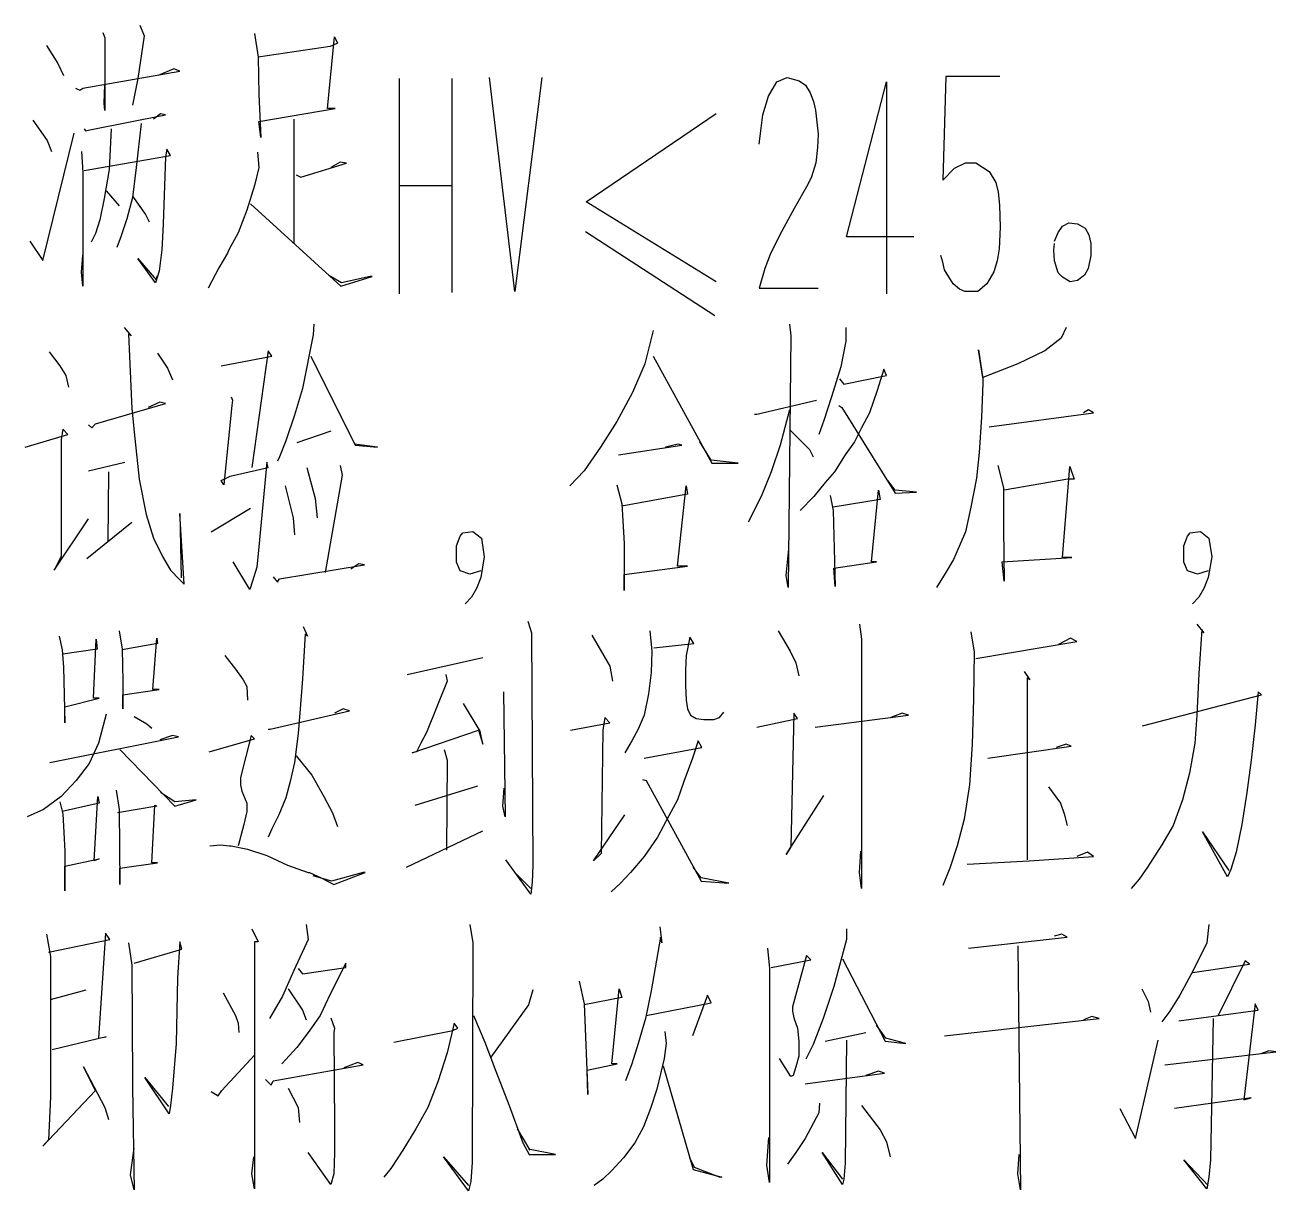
# Model space of a CAD drawing. Extents: x 0 to 2376, y 0 to 3364.
# Drawn here: x 1950.1 to 2041.8, y 2967 to 3052.5 of the extents above; entities that cross this region are included whole.
import ezdxf

# ---------------------------------------------------------------- set-up
doc = ezdxf.new("R2010")
doc.units = 0
doc.header["$MEASUREMENT"] = 0
doc.layers.add('6', color=7, linetype='Continuous')
doc.layers.add('8', color=7, linetype='Continuous')

# ---------------------------------------------------------------- blocks, each defined once
blk = doc.blocks.new('BLKENT139')
at = {"layer": '8', "color": 2, "linetype": 'Continuous'}
for p, q in [((1958.48, 3052.48), (1958.8, 3051.7)), ((1955.77, 3051.93), (1955.92, 3051.54)), ((1955.92, 3051.54), (1955.92, 3046.21)), ((1958.8, 3051.7), (1958.33, 3048.56)), ((1966.9, 3051.85), (1967.16, 3050.13)), ((1972.24, 3046.36), (1972.76, 3051.62)), ((1972.76, 3051.62), (1972.97, 3051.15)), ((1951.64, 3050.99), (1952.47, 3049.66)), ((1972.45, 3050.91), (1967.16, 3050.13)), ((1972.6, 3050.99), (1972.45, 3050.91)), ((1972.97, 3051.15), (1972.6, 3050.99)), ((1952.47, 3049.66), (1952.89, 3048.79)), ((1967.16, 3050.13), (1967.22, 3047.38)), ((1954.3, 3047.85), (1961.41, 3049.11)), ((1958.33, 3048.56), (1957.96, 3046.6)), ((1960.99, 3049.26), (1959.84, 3048.79)), ((1961.41, 3049.11), (1960.99, 3049.26)), ((1977.49, 3048.55), (1977.49, 3032.79)), ((1981.36, 3048.55), (1981.36, 3032.87)), ((1985.99, 3032.95), (1984.11, 3048.63)), ((1987.97, 3048.63), (1985.99, 3032.95)), ((2005.18, 3048.31), (2005.94, 3048.63)), ((2005.94, 3048.63), (2006.82, 3048.39)), ((2017.57, 3048.71), (2017.36, 3041.11)), ((2021.54, 3048.71), (2017.57, 3048.71)), ((1953.78, 3047.85), (1954.09, 3047.7)), ((1954.09, 3047.7), (1954.3, 3047.85)), ((1955.87, 3046.75), (1955.92, 3048.09)), ((2004.58, 3047.27), (2005.18, 3048.31)), ((2006.82, 3048.39), (2007.3, 3048.07)), ((2007.3, 3048.07), (2007.64, 3047.51)), ((2010.3, 3036.95), (2013.23, 3048.31)), ((2013.23, 3048.31), (2013.23, 3032.79)), ((1955.92, 3046.21), (1955.87, 3046.75)), ((1967.22, 3047.38), (1967.37, 3044.24)), ((2004.16, 3045.91), (2004.58, 3047.27)), ((2007.64, 3047.51), (2007.87, 3046.87)), ((2007.87, 3046.87), (2008.03, 3046.23)), ((1954.82, 3044.79), (1960.37, 3045.89)), ((1960, 3045.97), (1959.48, 3045.58)), ((1960.37, 3045.89), (1960, 3045.97)), ((1967.22, 3045.42), (1972.81, 3046.36)), ((1972.81, 3046.36), (1972.24, 3046.36)), ((1991.22, 3039.51), (2000.73, 3045.99)), ((2003.9, 3043.75), (2004.16, 3045.91)), ((2008.03, 3046.23), (2008.21, 3044.47)), ((1950.64, 3045.5), (1951.69, 3044.01)), ((1954.41, 3044.87), (1954.51, 3044.72)), ((1954.51, 3044.72), (1954.82, 3044.79)), ((1956.39, 3044.87), (1956.24, 3041.89)), ((1958.59, 3045.26), (1958.22, 3042.05)), ((1967.37, 3044.24), (1967.22, 3045.42)), ((1969.78, 3045.58), (1969.78, 3036.48)), ((1951.37, 3035.22), (1953.67, 3044.56)), ((1951.69, 3044.01), (1952, 3043.22)), ((2008.21, 3044.47), (2008.16, 3043.51)), ((1954.2, 3043.22), (1954.3, 3041.66)), ((1960.47, 3043.38), (1960.37, 3042.83)), ((1960.73, 3042.91), (1960.47, 3043.38)), ((1967.11, 3043.15), (1967.22, 3042.05)), ((2008.16, 3043.51), (2008.05, 3042.39)), ((1954.41, 3041.81), (1960.73, 3042.91)), ((1958.22, 3042.05), (1957.96, 3039.85)), ((1960.37, 3042.83), (1960.21, 3037.89)), ((1967.22, 3042.05), (1966.9, 3040.72)), ((1970.3, 3041.34), (1973.65, 3042.36)), ((1973.18, 3042.44), (1972.5, 3042.05)), ((1973.65, 3042.36), (1973.18, 3042.44)), ((2008.05, 3042.39), (2007.74, 3041.35)), ((2018.22, 3041.99), (2019.01, 3042.39)), ((2019.01, 3042.39), (2019.77, 3042.39)), ((2019.77, 3042.39), (2020.76, 3041.75)), ((1954.3, 3041.66), (1954.3, 3033.34)), ((1956.24, 3041.89), (1955.87, 3039.77)), ((1969.94, 3041.5), (1970.3, 3041.34)), ((2007.74, 3041.35), (2007.45, 3040.79)), ((2017.36, 3041.11), (2018.22, 3041.99)), ((2020.76, 3041.75), (2021.23, 3040.95)), ((1956.03, 3040.32), (1956.97, 3039.22)), ((1966.9, 3040.72), (1966.33, 3038.91)), ((1977.49, 3040.71), (1981.31, 3040.71)), ((2007.45, 3040.79), (2006.46, 3039.03)), ((2021.23, 3040.95), (2021.41, 3040.23)), ((2021.41, 3040.23), (2021.52, 3039.27)), ((1955.87, 3039.77), (1955.56, 3038.21)), ((1957.96, 3039.85), (1957.54, 3038.28)), ((1957.96, 3039.93), (1958.9, 3038.6)), ((1966.59, 3039.38), (1973.23, 3033.34)), ((2000.73, 3033.67), (1991.22, 3039.51)), ((2021.52, 3039.27), (2021.57, 3037.67)), ((1958.9, 3038.6), (1959.16, 3038.05)), ((1966.33, 3038.91), (1965.7, 3037.26)), ((2006.46, 3039.03), (2005.41, 3037.11)), ((1955.56, 3038.21), (1955.24, 3037.19)), ((1957.54, 3038.28), (1957.13, 3037.03)), ((1960.21, 3037.89), (1960.11, 3036.01)), ((2021.57, 3037.67), (2021.49, 3036.07)), ((2025.8, 3037.27), (2026.12, 3037.75)), ((2026.12, 3037.75), (2026.59, 3037.99)), ((2026.59, 3037.99), (2027.22, 3037.91)), ((2027.22, 3037.91), (2027.79, 3037.59)), ((2027.79, 3037.59), (2028.05, 3037.11)), ((1950.43, 3036.64), (1951.37, 3035.22)), ((1955.24, 3037.19), (1954.93, 3036.56)), ((1957.13, 3037.03), (1956.81, 3036.17)), ((1965.7, 3037.26), (1965.02, 3036.01)), ((1991.16, 3037.35), (2000.63, 3031.19)), ((2005.41, 3037.11), (2004.71, 3035.67)), ((2015.24, 3036.95), (2010.3, 3036.95)), ((2025.54, 3036.63), (2025.8, 3037.27)), ((2028.05, 3037.11), (2028.21, 3036.47)), ((1954.2, 3034.36), (1954.3, 3035.62)), ((1960.11, 3036.01), (1959.9, 3034.44)), ((1964.92, 3035.77), (1964.29, 3034.68)), ((1965.02, 3036.01), (1964.92, 3035.77)), ((2004.71, 3035.67), (2004.31, 3034.63)), ((2021.49, 3036.07), (2021.33, 3035.19)), ((2025.49, 3035.99), (2025.54, 3036.47)), ((2025.54, 3035.19), (2025.49, 3035.99)), ((2028.21, 3036.47), (2028.21, 3035.59)), ((1959.64, 3033.58), (1958.33, 3035.38)), ((1958.33, 3035.38), (1959.69, 3033.81)), ((2017.36, 3035.11), (2017.2, 3035.59)), ((2017.49, 3034.55), (2017.36, 3035.11)), ((2021.33, 3035.19), (2021.1, 3034.39)), ((2025.8, 3034.31), (2025.54, 3035.19)), ((2028.21, 3035.59), (2028, 3034.63)), ((1954.3, 3033.34), (1954.2, 3034.36)), ((1959.9, 3034.44), (1959.64, 3033.58)), ((1959.69, 3033.81), (1959.79, 3034.13)), ((1964.29, 3034.68), (1963.5, 3033.19)), ((1973.28, 3033.58), (1972.34, 3034.13)), ((1973.23, 3033.34), (1975.53, 3034.05)), ((1975.37, 3034.05), (1973.28, 3033.58)), ((1975.53, 3034.05), (1975.37, 3034.05)), ((2004.31, 3034.63), (2003.9, 3033.19)), ((2018.12, 3033.51), (2017.49, 3034.55)), ((2021.1, 3034.39), (2020.58, 3033.51)), ((2026.12, 3033.99), (2025.8, 3034.31)), ((2026.69, 3033.67), (2026.12, 3033.99)), ((2027.74, 3034.15), (2027.22, 3033.75)), ((2028, 3034.63), (2027.74, 3034.15)), ((2003.9, 3033.19), (2008.21, 3033.19)), ((2018.59, 3033.11), (2018.12, 3033.51)), ((2018.98, 3032.95), (2018.59, 3033.11)), ((2019.92, 3032.95), (2018.98, 3032.95)), ((2020.58, 3033.51), (2019.92, 3032.95)), ((2027.22, 3033.75), (2026.69, 3033.67)), ((1957.33, 3030.32), (1957.86, 3029.7)), ((1971.24, 3030.56), (1971.19, 3029.77)), ((2006.12, 3030.56), (2006.22, 3029.7)), ((2010.25, 3030.32), (2010.25, 3029.3)), ((2026.41, 3030.32), (2026.04, 3029.54)), ((1957.86, 3029.7), (1957.65, 3029.85)), ((1957.65, 3029.85), (1957.91, 3024.36)), ((1971.19, 3029.77), (1970.41, 3025.85)), ((1996.13, 3030.09), (1995.5, 3027.66)), ((2006.22, 3029.7), (2006.01, 3011.26)), ((2010.25, 3029.3), (2009.88, 3027.42)), ((2026.04, 3029.54), (2024.84, 3028.6)), ((1951.84, 3028.52), (1952.63, 3027.5)), ((1959.79, 3028.44), (1960.52, 3027.34)), ((1967.9, 3028.6), (1966.69, 3020.05)), ((1968.16, 3028.21), (1967.9, 3028.6)), ((2020.29, 3026.64), (2019.97, 3028.68)), ((2019.97, 3028.68), (2020.29, 3026.56)), ((2024.84, 3028.6), (2022.85, 3027.66)), ((1952.63, 3027.5), (1953.05, 3026.79)), ((1964.44, 3027.5), (1968.16, 3028.21)), ((1971.03, 3028.21), (1974.27, 3021.7)), ((1995.5, 3027.66), (1994.61, 3025.54)), ((1996.13, 3028.21), (2000.42, 3020.36)), ((2009.88, 3027.42), (2009.2, 3025.22)), ((2022.85, 3027.66), (2020.29, 3026.64)), ((1953.05, 3026.79), (1953.26, 3025.93)), ((1960.52, 3027.34), (1960.89, 3026.48)), ((2009.78, 3026.56), (2010.09, 3026.17)), ((2010.09, 3026.17), (2013.23, 3026.79)), ((2013.02, 3027.26), (2012.55, 3025.7)), ((2013.23, 3026.79), (2013.02, 3027.26)), ((2020.29, 3026.56), (2020.29, 3026.24)), ((1970.41, 3025.85), (1969.83, 3023.89)), ((1994.61, 3025.54), (1993.46, 3023.42)), ((2012.55, 3025.7), (2011.97, 3024.05)), ((2020.29, 3026.24), (2020.18, 3023.73)), ((1955.24, 3023.26), (1960.37, 3024.75)), ((1959.95, 3024.83), (1959.11, 3024.44)), ((1960.37, 3024.75), (1959.95, 3024.83)), ((1965.23, 3024.6), (1964.65, 3018.79)), ((1965.18, 3025.22), (1965.28, 3024.99)), ((1965.28, 3024.99), (1965.23, 3024.6)), ((2003.71, 3023.97), (2008.1, 3024.99)), ((2009.2, 3025.22), (2008.63, 3023.5)), ((2009.73, 3024.6), (2009.94, 3024.44)), ((1957.91, 3024.36), (1958.12, 3022.17)), ((1969.83, 3023.89), (1969.2, 3022.01)), ((2003.56, 3023.97), (2003.71, 3023.97)), ((2006.12, 3024.28), (2005.44, 3021.7)), ((2009.94, 3024.44), (2013.86, 3018.17)), ((2011.97, 3024.05), (2011.4, 3022.95)), ((2020.18, 3023.73), (2020.03, 3021.15)), ((2020.76, 3023.03), (2028.39, 3024.05)), ((2028.03, 3024.28), (2027.66, 3024.05)), ((2028.39, 3024.05), (2028.03, 3024.28)), ((1952.84, 3022.87), (1952.73, 3022.09)), ((1953.2, 3022.48), (1952.84, 3022.87)), ((1954.72, 3023.19), (1954.98, 3022.95)), ((1954.98, 3022.95), (1955.24, 3023.26)), ((1993.46, 3023.42), (1992.26, 3021.54)), ((2006.17, 3022.79), (2007.58, 3021.38)), ((2008.63, 3023.5), (2008.26, 3022.48)), ((2011.4, 3022.95), (2010.88, 3021.93)), ((1950.07, 3021.54), (1953.2, 3022.48)), ((1952.73, 3022.09), (1952.73, 3013.54)), ((1958.12, 3022.17), (1958.43, 3019.19)), ((1969.2, 3022.01), (1968.73, 3020.83)), ((1972.5, 3022.72), (1969.99, 3021.85)), ((2000.37, 3020.6), (1999.53, 3021.93)), ((2010.88, 3021.93), (2010.2, 3020.99)), ((1975.9, 3021.54), (1974.22, 3021.77)), ((1974.27, 3021.7), (1975.9, 3021.54)), ((1992.26, 3021.54), (1991.06, 3019.81)), ((1993.57, 3020.99), (1998.22, 3021.7)), ((1997.96, 3021.77), (1997.02, 3021.54)), ((1998.22, 3021.7), (1997.96, 3021.77)), ((2005.44, 3021.7), (2004.76, 3019.73)), ((2007.58, 3021.38), (2007.84, 3020.83)), ((2010.2, 3020.99), (2009.41, 3019.73)), ((2020.03, 3021.15), (2019.82, 3019.26)), ((1954.72, 3019.81), (1957.39, 3020.44)), ((1965.12, 3019.42), (1967.9, 3020.05)), ((1967.79, 3020.44), (1967.22, 3014.24)), ((1967.9, 3020.05), (1967.79, 3020.44)), ((1968.73, 3020.83), (1968.58, 3020.52)), ((1970.72, 3020.05), (1971.35, 3017.77)), ((1973.18, 3020.21), (1973.33, 3019.5)), ((2002.35, 3020.36), (2000.37, 3020.6)), ((2000.42, 3020.36), (2002.35, 3020.36)), ((2021.39, 3020.21), (2021.8, 3018.56)), ((2026.14, 3013.46), (2026.67, 3020.13)), ((2026.67, 3020.13), (2026.98, 3019.19)), ((1956.18, 3019.73), (1956.13, 3014.64)), ((1958.43, 3019.19), (1958.95, 3016.6)), ((1964.44, 3019.11), (1965.12, 3019.42)), ((1964.65, 3018.79), (1964.44, 3019.11)), ((1973.33, 3019.5), (1972.08, 3012.36)), ((1991.06, 3019.81), (1990.01, 3018.72)), ((2004.76, 3019.73), (2004.03, 3017.93)), ((2009.41, 3019.73), (2008.73, 3018.95)), ((2013.86, 3018.4), (2013.33, 3019.11)), ((2019.82, 3019.26), (2019.4, 3017.15)), ((2026.51, 3019.19), (2021.86, 3018.4)), ((2026.98, 3019.19), (2026.51, 3019.19)), ((1969.15, 3018.72), (1969.73, 3016.36)), ((1993.46, 3018.79), (1993.83, 3017.38)), ((1997.91, 3012.83), (1998.54, 3018.72)), ((1998.54, 3018.72), (1998.64, 3018.09)), ((2008.73, 3018.95), (2007.9, 3017.93)), ((2012.13, 3013.15), (2012.65, 3018.4)), ((2012.65, 3018.4), (2012.76, 3017.7)), ((2015.43, 3018.24), (2013.86, 3018.4)), ((2013.86, 3018.17), (2015.43, 3018.24)), ((2021.8, 3018.56), (2021.8, 3015.58)), ((1971.35, 3017.77), (1971.5, 3016.36)), ((1998.64, 3018.09), (1993.83, 3017.22)), ((1993.83, 3017.38), (1993.99, 3014.48)), ((2004.03, 3017.93), (2003.09, 3016.05)), ((2007.9, 3017.93), (2006.9, 3016.91)), ((2009.1, 3018.01), (2009.31, 3016.91)), ((2012.76, 3017.7), (2009.31, 3017.15)), ((1958.95, 3016.6), (1959.48, 3014.87)), ((1961.73, 3011.5), (1961.41, 3016.68)), ((1961.41, 3016.68), (1961.52, 3011.97)), ((1963.71, 3015.34), (1966.59, 3017.07)), ((1969.73, 3016.36), (1969.83, 3015.11)), ((2009.31, 3016.91), (2009.46, 3011.34)), ((2019.4, 3017.15), (2019.03, 3015.34)), ((1952.21, 3012.52), (1954.72, 3016.28)), ((1954.61, 3013.38), (1957.91, 3016.05)), ((2021.8, 3015.58), (2021.86, 3011.73)), ((1959.48, 3014.87), (1960.16, 3013.54)), ((1981.7, 3014.31), (1981.96, 3015.03)), ((1981.96, 3015.03), (1982.17, 3015.27)), ((1982.17, 3015.27), (1982.9, 3015.35)), ((1982.9, 3015.35), (1983.53, 3014.87)), ((1983.53, 3014.87), (1983.74, 3013.51)), ((2019.03, 3015.34), (2018.3, 3013.7)), ((2035.03, 3014.31), (2035.29, 3015.03)), ((2035.29, 3015.03), (2035.5, 3015.27)), ((2035.5, 3015.27), (2036.24, 3015.35)), ((2036.24, 3015.35), (2036.86, 3014.87)), ((2036.86, 3014.87), (2037.07, 3013.51)), ((1967.22, 3014.24), (1967.06, 3012.75)), ((1981.7, 3013.11), (1981.7, 3014.31)), ((1993.99, 3014.48), (1993.99, 3011.03)), ((2005.86, 3012.13), (2006.07, 3014.09)), ((2018.3, 3013.7), (2018.14, 3013.3)), ((2035.03, 3013.11), (2035.03, 3014.31)), ((1952.73, 3013.54), (1952.21, 3012.52)), ((1960.16, 3013.54), (1960.73, 3012.52)), ((1966.54, 3011.11), (1965.33, 3013.15)), ((1967.06, 3012.75), (1966.75, 3011.73)), ((1968.73, 3011.89), (1974.95, 3012.91)), ((1974.54, 3012.99), (1973.96, 3012.6)), ((1974.95, 3012.91), (1974.54, 3012.99)), ((1981.96, 3012.47), (1981.7, 3013.11)), ((1983.74, 3013.51), (1983.48, 3011.99)), ((1993.99, 3012.21), (1998.64, 3012.83)), ((1998.64, 3012.83), (1997.91, 3012.83)), ((2009.36, 3012.68), (2012.5, 3013.15)), ((2009.46, 3011.34), (2009.36, 3012.68)), ((2012.5, 3013.15), (2012.13, 3013.15)), ((2018.14, 3013.3), (2017.52, 3012.28)), ((2021.7, 3013.15), (2026.82, 3013.46)), ((2021.86, 3011.73), (2021.7, 3013.15)), ((2026.82, 3013.46), (2026.14, 3013.46)), ((2035.29, 3012.47), (2035.03, 3013.11)), ((2037.07, 3013.51), (2036.81, 3011.99)), ((1960.73, 3012.52), (1961.41, 3011.81)), ((1961.41, 3011.81), (1961.73, 3011.5)), ((1968.26, 3012.05), (1968.58, 3011.66)), ((1968.58, 3011.66), (1968.73, 3011.89)), ((1982.69, 3012.23), (1981.96, 3012.47)), ((1983.48, 3012.47), (1982.69, 3012.23)), ((1983.48, 3011.99), (1983.16, 3011.19)), ((1993.99, 3011.03), (1993.99, 3012.21)), ((2006.01, 3011.26), (2005.86, 3012.13)), ((2017.52, 3012.28), (2016.89, 3011.26)), ((2036.03, 3012.23), (2035.29, 3012.47)), ((2036.81, 3012.47), (2036.03, 3012.23)), ((2036.81, 3011.99), (2036.5, 3011.19)), ((1966.75, 3011.73), (1966.54, 3011.11)), ((1983.16, 3011.19), (1982.8, 3010.55)), ((2036.5, 3011.19), (2036.13, 3010.55)), ((1982.8, 3010.55), (1982.33, 3010.07)), ((2036.13, 3010.55), (2035.66, 3010.07)), ((1956.97, 3008.09), (1957.18, 3006.75)), ((1970.46, 3008.4), (1970.77, 3007.7)), ((1986.93, 3008.79), (1987.19, 3007.93)), ((1995.87, 3008.09), (1996.03, 3006.6)), ((2005.28, 3008.09), (2006.17, 3006.6)), ((2011.24, 3008.56), (2011.4, 3007.46)), ((2035.97, 3008.56), (2036.5, 3007.93)), ((2036.34, 3008.17), (2036.13, 3004.95)), ((2036.5, 3007.93), (2036.34, 3008.17)), ((1952.58, 3007.7), (1952.79, 3006.68)), ((1955.09, 3003.15), (1955.29, 3007.46)), ((1955.29, 3007.46), (1955.35, 3006.75)), ((1959.43, 3003.77), (1959.74, 3007.54)), ((1959.74, 3007.54), (1959.79, 3007.15)), ((1970.62, 3007.85), (1970.41, 3004.56)), ((1970.77, 3007.7), (1970.62, 3007.85)), ((1987.19, 3007.93), (1987.29, 2990.91)), ((1991.63, 3007.77), (1992.94, 3005.5)), ((1998.8, 3007.62), (1998.54, 3006.28)), ((1999.11, 3007.15), (1998.8, 3007.62)), ((2011.4, 3007.46), (2011.4, 2989.19)), ((2019.4, 3008.01), (2019.66, 3006.52)), ((2019.77, 3006.05), (2027.19, 3007.3)), ((2026.72, 3007.54), (2025.83, 3007.07)), ((2027.19, 3007.3), (2026.72, 3007.54)), ((1952.79, 3006.68), (1952.89, 3005.42)), ((1955.35, 3006.75), (1952.84, 3006.36)), ((1959.79, 3007.15), (1957.18, 3006.68)), ((1957.18, 3006.75), (1957.23, 3004.4)), ((1964.71, 3006.28), (1965.49, 3005.26)), ((1996.03, 3006.6), (1995.97, 3005.03)), ((1996.18, 3006.83), (1999.11, 3007.15)), ((1998.54, 3006.28), (1998.48, 3005.19)), ((2006.17, 3006.6), (2006.59, 3005.73)), ((2019.66, 3006.52), (2019.61, 3003.07)), ((1952.89, 3005.42), (1952.99, 3001.34)), ((1978.09, 3004.87), (1983.63, 3006.13)), ((1992.94, 3005.5), (1993.15, 3004.4)), ((2006.59, 3005.73), (2006.8, 3004.79)), ((1965.49, 3005.26), (1966.07, 3004.48)), ((1966.07, 3004.48), (1966.33, 3004.01)), ((1970.41, 3004.56), (1970.25, 3002.36)), ((1980.92, 3004.87), (1981.02, 3004.4)), ((1995.97, 3005.03), (1995.77, 3003.46)), ((1998.48, 3005.19), (1998.48, 3004.09)), ((2023.32, 3005.11), (2023.74, 3004.48)), ((2023.74, 3004.48), (2023.53, 3004.64)), ((2023.53, 3004.64), (2023.53, 2991.3)), ((2036.13, 3004.95), (2035.97, 3001.89)), ((1957.23, 3004.4), (1957.23, 3002.36)), ((1957.23, 3003.38), (1959.9, 3003.77)), ((1959.9, 3003.77), (1959.43, 3003.77)), ((1966.33, 3004.01), (1966.38, 3002.99)), ((1981.02, 3004.4), (1979.5, 3000.64)), ((1985.15, 3003.62), (1985.26, 2994.44)), ((1998.48, 3004.09), (1998.54, 3002.99)), ((2040.47, 3003.62), (2040.26, 3001.19)), ((2040.73, 3003.38), (2040.47, 3003.62)), ((1952.99, 3002.52), (1955.5, 3003.15)), ((1955.5, 3003.15), (1955.09, 3003.15)), ((1957.23, 3002.36), (1957.23, 3003.38)), ((1983.43, 3000.72), (1982.22, 3002.75)), ((1995.77, 3003.46), (1995.45, 3001.89)), ((1998.54, 3002.99), (1998.64, 3002.36)), ((2019.61, 3003.07), (2019.5, 2999.77)), ((2032, 3001.11), (2040.73, 3003.38)), ((1952.99, 3001.34), (1952.99, 3002.52)), ((1956.03, 3001.97), (1955.45, 2999.85)), ((1958.07, 3001.81), (1959.01, 3001.26)), ((1968.05, 3000.87), (1973.86, 3002.21)), ((1970.25, 3002.36), (1970.09, 3000.56)), ((1973.39, 3002.36), (1972.76, 3002.05)), ((1973.86, 3002.21), (1973.39, 3002.36)), ((1992.58, 3001.73), (1992.42, 3000.79)), ((1992.94, 3001.34), (1992.58, 3001.73)), ((1995.45, 3001.89), (1995.03, 3000.87)), ((1998.64, 3002.36), (1998.85, 3001.89)), ((1998.85, 3001.89), (1999.27, 3001.66)), ((2000.58, 3001.58), (2000.99, 3001.73)), ((2000.99, 3001.73), (2001.31, 3002.13)), ((2006.43, 3002.05), (2006.22, 2992.24)), ((2006.69, 3001.66), (2006.43, 3002.05)), ((2008, 3001.03), (2014.85, 3001.89)), ((2014.38, 3002.05), (2013.54, 3001.73)), ((2014.85, 3001.89), (2014.38, 3002.05)), ((2035.97, 3001.89), (2035.82, 2999.85)), ((1959.01, 3001.26), (1959.37, 3000.95)), ((1967.9, 3000.87), (1968.05, 3000.87)), ((1978.46, 2999.15), (1983.32, 3000.79)), ((1983.32, 3000.79), (1983.63, 2999.77)), ((1990.07, 3000.79), (1992.94, 3001.34)), ((1992.42, 3000.79), (1992.31, 2991.77)), ((1995.03, 3000.87), (1994.56, 3000.01)), ((1999.27, 3001.66), (1999.84, 3001.58)), ((1999.84, 3001.58), (2000.58, 3001.58)), ((2003.71, 3001.03), (2006.69, 3001.66)), ((2040.26, 3001.19), (2039.95, 2998.6)), ((1951.9, 2998.44), (1961.31, 3000.32)), ((1955.45, 2999.85), (1954.77, 2998.36)), ((1960.89, 3000.4), (1959.95, 3000.09)), ((1961.31, 3000.32), (1960.89, 3000.4)), ((1963.56, 2999.22), (1966.9, 3000.17)), ((1966.64, 3000.4), (1965.86, 2997.34)), ((1966.9, 3000.17), (1966.64, 3000.4)), ((1970.09, 3000.56), (1969.83, 2998.44)), ((1979.09, 2999.85), (1978.77, 2999.22)), ((1979.5, 3000.64), (1979.09, 2999.85)), ((1983.63, 2999.77), (1983.43, 3000.72)), ((1994.56, 3000.01), (1994.04, 2999.15)), ((1999.43, 3000.01), (1999.01, 2998.75)), ((1999.69, 2999.54), (1999.43, 3000.01)), ((2035.82, 2999.85), (2035.45, 2997.66)), ((1957.02, 2999.38), (1961.05, 2995.22)), ((1978.77, 2999.22), (1978.46, 2999.15)), ((1980.81, 2999.38), (1981.02, 2998.6)), ((1995.45, 2998.75), (1999.69, 2999.54)), ((2019.5, 2999.77), (2019.3, 2996.79)), ((2020.65, 2998.75), (2026.77, 2999.62)), ((2026.41, 2999.77), (2025.67, 2999.54)), ((2026.77, 2999.62), (2026.41, 2999.77)), ((1954.77, 2998.36), (1953.83, 2997.11)), ((1969.83, 2998.44), (1969.52, 2997.03)), ((1969.94, 2998.91), (1971.09, 2997.5)), ((1981.02, 2998.6), (1980.97, 2992.01)), ((1999.01, 2998.75), (1998.38, 2997.03)), ((2039.95, 2998.6), (2039.64, 2996.24)), ((1953.83, 2997.11), (1952.73, 2995.93)), ((1965.86, 2997.34), (1965.86, 2996.79)), ((1971.09, 2997.5), (1971.97, 2995.93)), ((1995.35, 2997.19), (1995.61, 2997.11)), ((1995.61, 2997.11), (1999.63, 2989.73)), ((2035.45, 2997.66), (2034.93, 2995.7)), ((1956.76, 2996.4), (1956.97, 2994.99)), ((1961.05, 2995.54), (1960, 2996.24)), ((1965.86, 2996.79), (1965.96, 2996.32)), ((1965.96, 2996.32), (1966.33, 2995.46)), ((1969.52, 2997.03), (1969.2, 2995.85)), ((1978.67, 2995.3), (1983.27, 2996.72)), ((1985.1, 2995.22), (1985.2, 2996.56)), ((1998.38, 2997.03), (1997.91, 2995.7)), ((2019.3, 2996.79), (2018.93, 2994.28)), ((2025.1, 2996.64), (2025.99, 2995.46)), ((2039.64, 2996.24), (2039.27, 2993.89)), ((1952.73, 2995.93), (1951.43, 2994.99)), ((1952.63, 2995.54), (1952.84, 2994.68)), ((1955.5, 2995.46), (1952.79, 2994.83)), ((1955.14, 2991.22), (1955.4, 2995.93)), ((1955.4, 2995.93), (1955.5, 2995.46)), ((1959.37, 2991.07), (1959.58, 2995.3)), ((1959.58, 2995.3), (1959.74, 2995.22)), ((1961.05, 2995.22), (1962.62, 2995.7)), ((1962.62, 2995.7), (1961.05, 2995.54)), ((1966.33, 2995.46), (1966.33, 2994.83)), ((1969.2, 2995.85), (1968.68, 2994.6)), ((1971.97, 2995.93), (1972.6, 2994.75)), ((1997.91, 2995.7), (1997.28, 2994.52)), ((2005.86, 2991.7), (2008.63, 2996.01)), ((2025.99, 2995.46), (2026.25, 2994.68)), ((2034.93, 2995.7), (2034.25, 2993.81)), ((1951.43, 2994.99), (1950.22, 2994.44)), ((1952.84, 2994.68), (1952.99, 2991.93)), ((1959.74, 2995.22), (1956.86, 2994.75)), ((1956.97, 2994.99), (1957.02, 2989.5)), ((1966.33, 2994.83), (1966.12, 2993.89)), ((1968.68, 2994.6), (1968.16, 2993.58)), ((1972.6, 2994.75), (1972.97, 2993.73)), ((1985.26, 2994.44), (1985.1, 2995.22)), ((1991.74, 2991.22), (1994.04, 2994.6)), ((1997.28, 2994.52), (1996.45, 2992.95)), ((2026.25, 2994.68), (2026.46, 2993.81)), ((1966.12, 2993.89), (1965.7, 2992.32)), ((1968.16, 2993.58), (1967.9, 2992.95)), ((1978.04, 2990.75), (1983.63, 2993.42)), ((2018.93, 2994.28), (2018.41, 2992.32)), ((2034.25, 2993.81), (2033.41, 2992.4)), ((2039.27, 2993.89), (2038.85, 2991.85)), ((1996.45, 2992.95), (1995.45, 2991.54)), ((2038.22, 2990.05), (2036.39, 2993.34)), ((2036.39, 2993.34), (2038.33, 2990.52)), ((1952.99, 2991.93), (1952.99, 2991.54)), ((1963.61, 2992.32), (1964.39, 2992.4)), ((1964.39, 2992.4), (1965.07, 2992.32)), ((1965.07, 2992.32), (1965.18, 2992.32)), ((1965.18, 2992.32), (1966.38, 2992.09)), ((1966.38, 2992.09), (1967.79, 2991.62)), ((1967.79, 2991.62), (1969.31, 2990.91)), ((1992.31, 2991.77), (1991.74, 2991.22)), ((2006.22, 2992.24), (2005.86, 2991.7)), ((2011.24, 2990.36), (2011.35, 2991.93)), ((2018.41, 2992.32), (2017.88, 2990.68)), ((2027.97, 2991.85), (2027.19, 2991.54)), ((2028.39, 2991.54), (2027.97, 2991.85)), ((2033.41, 2992.4), (2032.37, 2990.75)), ((2038.85, 2991.85), (2038.48, 2990.6)), ((1952.99, 2991.54), (1952.99, 2989.03)), ((1952.99, 2990.83), (1955.5, 2991.38)), ((1952.99, 2989.03), (1952.99, 2990.83)), ((1955.5, 2991.38), (1955.14, 2991.22)), ((1957.02, 2990.68), (1959.79, 2991.07)), ((1957.02, 2989.5), (1957.02, 2990.68)), ((1959.79, 2991.07), (1959.37, 2991.07)), ((1969.31, 2990.91), (1970.82, 2990.36)), ((1987.03, 2988.95), (1985.31, 2991.3)), ((1987.29, 2990.91), (1987.24, 2989.66)), ((1995.45, 2991.54), (1994.46, 2990.36)), ((1999.63, 2989.97), (1999.06, 2990.75)), ((2017.88, 2990.68), (2017.36, 2989.42)), ((2019.14, 2990.99), (2023.69, 2991.22)), ((2023.69, 2991.22), (2028.39, 2991.54)), ((2032.37, 2990.75), (2031.74, 2989.89)), ((1970.82, 2990.36), (1970.93, 2990.36)), ((1970.93, 2990.36), (1971.77, 2989.97)), ((1972.55, 2989.73), (1971.19, 2990.13)), ((1971.77, 2989.97), (1972.71, 2989.5)), ((1974.85, 2990.36), (1972.55, 2989.73)), ((1972.71, 2989.5), (1975.01, 2990.36)), ((1975.01, 2990.36), (1974.85, 2990.36)), ((1986.14, 2990.21), (1987.14, 2989.19)), ((1994.46, 2990.36), (1993.73, 2989.58)), ((2001.67, 2989.58), (1999.63, 2989.97)), ((2011.4, 2989.19), (2011.24, 2990.36)), ((2031.74, 2989.89), (2031.16, 2989.19)), ((2038.48, 2990.6), (2038.22, 2990.05)), ((1987.14, 2988.79), (1987.03, 2988.95)), ((1987.24, 2989.66), (1987.14, 2988.79)), ((1993.73, 2989.58), (1993.05, 2988.95)), ((1999.63, 2989.73), (2001.67, 2989.58)), ((1966.69, 2986.24), (1967.16, 2985.3)), ((1970.67, 2986.56), (1970.82, 2985.46)), ((1982.69, 2986.56), (1982.9, 2985.22)), ((1996.6, 2986.4), (1996.76, 2985.22)), ((2010.3, 2986.24), (2010.3, 2985.46)), ((2036.86, 2986.56), (2036.71, 2985.22)), ((1951.64, 2985.85), (1951.95, 2984.21)), ((1951.79, 2984.52), (1956.29, 2985.46)), ((1955.97, 2985.93), (1955.45, 2978.24)), ((1956.29, 2985.46), (1955.97, 2985.93)), ((1957.65, 2985.22), (1957.91, 2983.58)), ((1961.41, 2985.3), (1961.26, 2982.64)), ((1961.57, 2984.75), (1961.41, 2985.3)), ((1967.16, 2985.3), (1966.9, 2985.3)), ((1966.9, 2985.3), (1966.9, 2967.19)), ((1970.82, 2985.46), (1969.78, 2983.19)), ((1982.9, 2985.22), (1982.85, 2969.15)), ((1996.65, 2985.62), (1995.98, 2981.7)), ((1996.76, 2985.22), (1996.65, 2985.62)), ((2010.3, 2985.46), (2009.36, 2982.01)), ((2019.24, 2984.83), (2026.46, 2985.62)), ((2026.09, 2985.85), (2025.52, 2985.7)), ((2026.46, 2985.62), (2026.09, 2985.85)), ((2036.71, 2985.22), (2035.71, 2983.19)), ((1958.07, 2983.73), (1961.57, 2984.75)), ((2004.5, 2984.83), (2004.65, 2983.34)), ((2007.37, 2984.28), (2006.33, 2980.52)), ((2007.69, 2983.97), (2007.37, 2984.28)), ((2022.85, 2984.99), (2023.06, 2967.11)), ((1951.95, 2984.21), (1951.95, 2978.79)), ((1957.91, 2983.58), (1957.96, 2975.11)), ((1970.09, 2983.34), (1970.41, 2982.95)), ((1970.41, 2982.95), (1973.6, 2983.42)), ((1973.6, 2983.73), (1972.45, 2981.46)), ((1973.6, 2983.42), (1973.6, 2983.73)), ((2004.65, 2983.34), (2004.65, 2967.66)), ((2004.76, 2983.42), (2007.69, 2983.97)), ((2009.99, 2984.05), (2013.13, 2978.01)), ((2035.66, 2983.03), (2039.84, 2983.66)), ((2039.53, 2983.89), (2037.54, 2979.89)), ((2039.84, 2983.66), (2039.53, 2983.89)), ((1961.26, 2982.64), (1961.15, 2977.85)), ((1969.78, 2983.19), (1968.94, 2981.3)), ((2035.71, 2983.19), (2034.72, 2981.38)), ((1951.95, 2981.07), (1954.56, 2981.77)), ((1964.6, 2981.54), (1965.49, 2979.89)), ((1969.36, 2981.85), (1970.41, 2980.28)), ((1987.3, 2981.77), (1986.98, 2980.68)), ((1990.69, 2982.4), (1991.06, 2980.75)), ((1993.1, 2976.36), (1993.62, 2981.85)), ((1993.62, 2981.85), (1993.83, 2981.22)), ((1995.98, 2981.7), (1995.56, 2979.66)), ((2009.36, 2982.01), (2008.58, 2979.66)), ((2031.95, 2981.85), (2032.42, 2980.91)), ((1968.94, 2981.3), (1968, 2979.66)), ((1972.45, 2981.46), (1971.71, 2979.89)), ((1986.98, 2980.68), (1984.21, 2976.83)), ((1993.83, 2981.22), (1991.06, 2980.68)), ((1991.06, 2980.75), (1991.32, 2974.09)), ((1995.61, 2979.89), (2000.37, 2980.83)), ((2000.11, 2981.38), (1999.01, 2978.4)), ((2000.37, 2980.83), (2000.11, 2981.38)), ((2032.42, 2980.91), (2032.58, 2980.13)), ((2034.72, 2981.38), (2033.99, 2980.21)), ((2040.26, 2980.75), (2039.43, 2973.7)), ((2040.47, 2980.28), (2040.26, 2980.75)), ((1965.49, 2979.89), (1965.7, 2979.34)), ((1970.41, 2980.28), (1970.67, 2979.58)), ((1971.71, 2979.89), (1970.82, 2978.64)), ((1972.5, 2979.73), (1972.76, 2978.95)), ((1982.96, 2979.89), (1983.79, 2977.93)), ((1995.56, 2979.66), (1995.03, 2977.85)), ((2006.33, 2980.52), (2006.33, 2980.21)), ((2006.33, 2980.21), (2006.43, 2979.73)), ((2006.43, 2979.73), (2006.69, 2978.95)), ((2008.58, 2979.66), (2007.84, 2977.77)), ((2017.47, 2978.4), (2028.81, 2979.66)), ((2028.29, 2979.81), (2027.66, 2979.58)), ((2028.81, 2979.66), (2028.29, 2979.81)), ((2033.99, 2980.21), (2033.41, 2979.42)), ((2034.67, 2979.5), (2040.47, 2980.28)), ((2037.18, 2979.66), (2036.97, 2969.3)), ((1951.95, 2978.79), (1951.95, 2974.4)), ((1965.7, 2979.34), (1965.75, 2978.64)), ((1972.76, 2978.95), (1972.71, 2978.64)), ((1977.1, 2977.93), (1981.44, 2978.79)), ((1981.54, 2979.34), (1981.02, 2977.15)), ((1981.44, 2978.79), (1981.81, 2978.95)), ((1981.81, 2978.95), (1981.54, 2979.34)), ((2006.69, 2978.95), (2006.8, 2978.01)), ((2013.18, 2978.24), (2012.5, 2979.19)), ((1956.03, 2978.32), (1952.05, 2977.38)), ((1955.45, 2978.24), (1956.03, 2978.32)), ((1961.15, 2977.85), (1960.89, 2974.56)), ((1970.82, 2978.64), (1969.99, 2977.54)), ((1972.71, 2978.64), (1972.76, 2971.73)), ((1983.79, 2977.93), (1984.58, 2975.81)), ((1995.03, 2977.85), (1994.56, 2976.36)), ((1997.07, 2977.85), (1996.92, 2976.75)), ((1996.97, 2978.72), (1997.07, 2977.85)), ((2006.8, 2978.01), (2006.8, 2976.91)), ((2008.73, 2978.01), (2011.71, 2978.64)), ((2010.3, 2978.09), (2010.2, 2969.07)), ((2013.13, 2978.01), (2014.64, 2977.85)), ((2014.64, 2977.85), (2013.18, 2978.24)), ((2031.48, 2970.87), (2033.15, 2978.09)), ((1964.5, 2974.4), (1966.9, 2976.99)), ((1969.99, 2977.54), (1968.89, 2976.36)), ((1981.02, 2977.15), (1980.34, 2975.03)), ((2006.8, 2976.91), (2006.59, 2976.13)), ((2007.84, 2977.77), (2007.32, 2976.68)), ((2033.62, 2976.28), (2041.78, 2977.22)), ((2041.26, 2977.3), (2040.68, 2977.07)), ((2041.78, 2977.22), (2041.26, 2977.3)), ((1955.24, 2974.4), (1954.35, 2976.13)), ((1954.35, 2976.13), (1955.92, 2973.15)), ((1968.26, 2975.11), (1974.85, 2976.28)), ((1974.48, 2976.44), (1973.44, 2976.05)), ((1974.85, 2976.28), (1974.48, 2976.44)), ((1991.27, 2975.89), (1993.47, 2976.36)), ((1993.47, 2976.36), (1993.1, 2976.36)), ((1994.56, 2976.36), (1994.09, 2975.11)), ((1996.92, 2976.75), (1996.39, 2974.48)), ((1996.86, 2976.21), (1999.06, 2968.6)), ((2006.22, 2975.42), (2005.39, 2976.75)), ((2006.59, 2976.13), (2006.38, 2975.5)), ((1957.96, 2975.11), (1957.96, 2974.64)), ((1960.63, 2972.68), (1958.85, 2975.34)), ((1958.85, 2975.34), (1960.58, 2973.22)), ((1967.69, 2975.19), (1968.11, 2974.79)), ((1968.11, 2974.79), (1968.26, 2975.11)), ((1984.58, 2975.81), (1985.57, 2973.3)), ((1991.32, 2974.09), (1991.27, 2975.89)), ((2006.38, 2975.5), (2006.22, 2975.42)), ((2007.27, 2974.87), (2013.07, 2975.66)), ((2012.65, 2975.81), (2011.71, 2975.5)), ((2013.07, 2975.66), (2012.65, 2975.81)), ((1951.37, 2970.32), (1955.24, 2974.4)), ((1951.95, 2974.4), (1951.95, 2973.93)), ((1957.96, 2974.64), (1958.07, 2967.11)), ((1960.89, 2974.56), (1960.73, 2973.3)), ((1963.71, 2974.32), (1964.24, 2974.01)), ((1964.24, 2974.01), (1964.5, 2974.4)), ((1969.36, 2974.56), (1970.09, 2973.15)), ((1980.34, 2975.03), (1979.61, 2973.15)), ((1996.39, 2974.48), (1995.92, 2973.07)), ((1951.95, 2973.93), (1951.79, 2970.79)), ((1960.73, 2973.3), (1960.63, 2972.68)), ((1985.57, 2973.3), (1986.56, 2970.56)), ((2008.32, 2973.46), (2008.26, 2972.75)), ((2011.4, 2973.3), (2012.76, 2971.5)), ((2039.95, 2973.85), (2034.35, 2973.07)), ((2039.43, 2973.7), (2039.95, 2973.85)), ((1955.92, 2973.15), (1956.18, 2972.28)), ((1970.09, 2973.15), (1970.2, 2972.05)), ((1979.61, 2973.15), (1978.72, 2971.58)), ((1995.92, 2973.07), (1995.4, 2971.73)), ((2008.26, 2972.75), (2007.27, 2970.87)), ((2030.33, 2973.07), (2031.48, 2970.87)), ((1972.76, 2971.73), (1972.76, 2971.34)), ((1978.72, 2971.58), (1977.78, 2970.01)), ((1986.15, 2971.58), (1987.09, 2970.01)), ((1995.4, 2971.73), (1994.77, 2970.56)), ((2012.76, 2971.5), (2013.23, 2970.64)), ((1951.79, 2970.79), (1951.37, 2970.32)), ((1972.76, 2971.34), (1972.76, 2969.85)), ((1986.56, 2970.56), (1987.03, 2969.7)), ((1994.77, 2970.56), (1993.94, 2969.46)), ((2004.45, 2968.91), (2004.6, 2970.95)), ((2007.27, 2970.87), (2006.59, 2969.85)), ((2013.23, 2970.64), (2013.49, 2969.54)), ((1957.81, 2968.21), (1958.07, 2970.17)), ((1972.5, 2967.5), (1970.82, 2969.85)), ((1972.76, 2969.85), (1972.71, 2968.28)), ((1977.78, 2970.01), (1976.89, 2968.68)), ((1988.97, 2969.7), (1986.98, 2970.09)), ((1987.03, 2969.7), (1988.97, 2969.7)), ((2006.59, 2969.85), (2005.96, 2968.99)), ((2009.99, 2967.5), (2008.52, 2969.85)), ((2008.52, 2969.85), (2009.99, 2967.89)), ((2022.85, 2968.28), (2022.96, 2969.7)), ((1966.69, 2968.28), (1966.85, 2969.54)), ((1976.89, 2968.68), (1976.37, 2968.05)), ((1982.59, 2967.03), (1980.76, 2969.54)), ((1980.76, 2969.54), (1982.59, 2967.42)), ((1982.85, 2969.15), (1982.75, 2967.73)), ((1993.94, 2969.46), (1993.1, 2968.52)), ((1999.16, 2968.75), (1998.8, 2969.46)), ((2000.99, 2968.05), (1999.16, 2968.75)), ((2004.65, 2967.66), (2004.45, 2968.91)), ((2010.2, 2969.07), (2010.09, 2967.89)), ((2036.71, 2967.19), (2035.03, 2969.3)), ((2035.03, 2969.3), (2036.81, 2967.42)), ((2036.97, 2969.3), (2036.86, 2968.05)), ((1958.07, 2967.11), (1957.81, 2968.21)), ((1966.9, 2967.19), (1966.69, 2968.28)), ((1972.71, 2968.28), (1972.5, 2967.5)), ((1992.42, 2967.89), (1991.79, 2967.42)), ((1993.1, 2968.52), (1992.42, 2967.89)), ((1999.06, 2968.6), (2001.15, 2968.05)), ((2001.15, 2968.05), (2000.99, 2968.05)), ((2010.09, 2967.89), (2009.99, 2967.5)), ((2023.06, 2967.11), (2022.85, 2968.28)), ((2036.86, 2968.05), (2036.71, 2967.19)), ((1982.75, 2967.73), (1982.59, 2967.03))]:
    blk.add_line(p, q, dxfattribs=at)

msp = doc.modelspace()

# ---------------------------------------------------------------- block references
at = {"layer": '6'}
msp.add_blockref('BLKENT139', (0, 0), dxfattribs=at)

doc.saveas('drawing.dxf')
